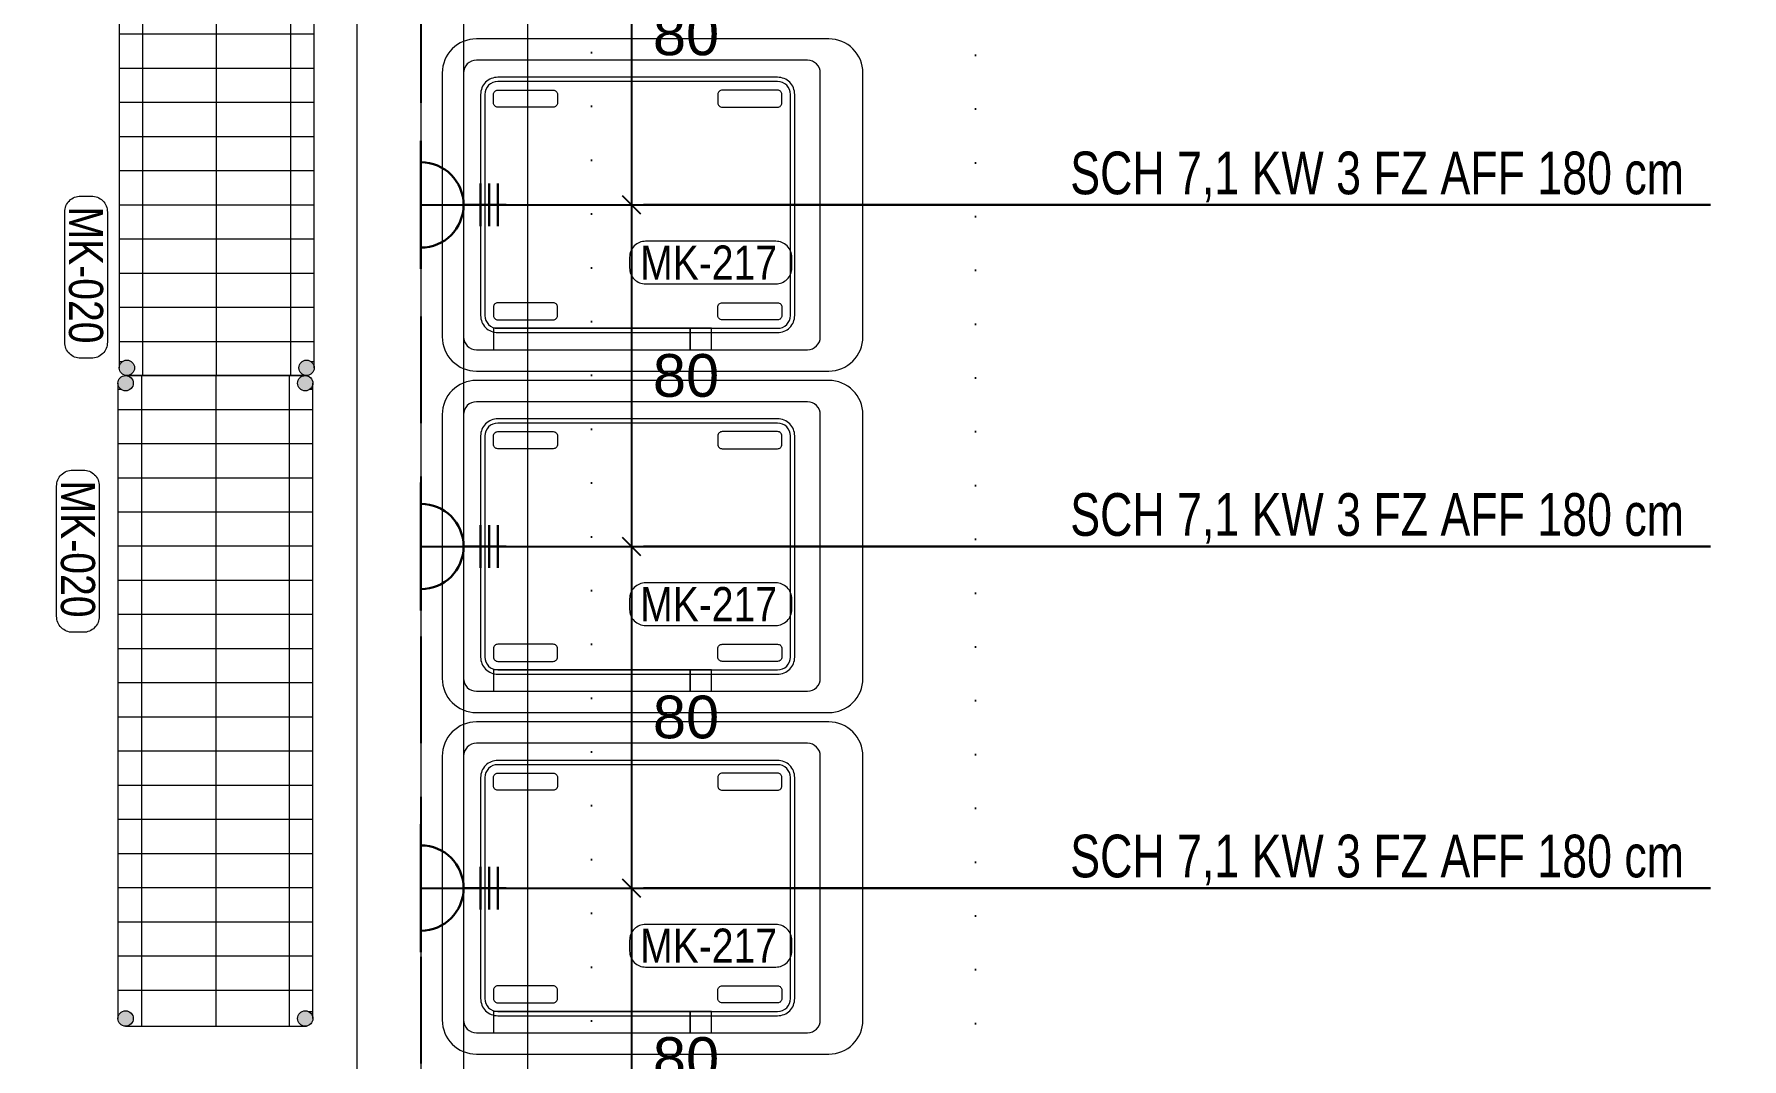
# Model space of a CAD drawing. Extents: x -5598 to 26293, y -3808 to 13850.
# Drawn here: x -300.6 to 99.5, y 5026.1 to 5266.1 of the extents above; entities that cross this region are included whole.
import ezdxf
from ezdxf.enums import TextEntityAlignment as Align

# ---------------------------------------------------------------- set-up
doc = ezdxf.new("R2010")
doc.units = 0
doc.header["$LTSCALE"] = 100
doc.header["$MEASUREMENT"] = 0
doc.linetypes.add('( Hidden )', pattern=[0.375, 0.25, -0.125])
doc.linetypes.add('DOT', pattern=[0.25, 0, -0.25])
for name, color, linetype, lineweight in [('AD', 5, 'Continuous', 9), ('AK', 7, 'Continuous', 15), ('AP', 6, 'Continuous', 15), ('Y-DUVAR GAZBETON', 161, 'Continuous', 20)]:
    doc.layers.add(name, color=color, linetype=linetype, lineweight=lineweight)
for name, color, linetype in [('IZ', 7, 'Continuous'), ('KOLON', 7, 'Continuous'), ('OLCU DIS', 7, 'Continuous')]:
    doc.layers.add(name, color=color, linetype=linetype)
doc.layers.add('MAKPA ELEKTRIK', color=7, linetype='Continuous', lineweight=30, true_color=0x93039a)
doc.styles.add('MAKPA TESISAT', font='arial.ttf', dxfattribs={"height": 10})
doc.styles.add('olcu', font='romans.shx', dxfattribs={"width": 0.5})
doc.styles.add('POZ TEXT', font='ARIALN.TTF', dxfattribs={"height": 8})
doc.dimstyles.new('1-200', dxfattribs={"dimtxt": 40, "dimasz": 2, "dimexe": 0, "dimexo": 0, "dimgap": 10, "dimtad": 1, "dimdec": 4, "dimrnd": 0.1, "dimzin": 9, "dimdsep": 46, "dimtxsty": 'olcu', "dimblk1": 'SOL', "dimblk2": 'SAG', "dimsah": 1, "dimcen": 0, "dimse1": 1, "dimse2": 1, "dimclre": 13, "dimadec": 0, "dimazin": 0, "dimtfac": 1, "dimtdec": 4, "dimtix": 1, "dimtmove": 2, "dimatfit": 2, "dimldrblk": 'SOL', "dimfxl": 0, "dimtolj": 1, "dimarcsym": 0})
doc.dimstyles.new('MAKPA TESISAT DIM', dxfattribs={"dimscale": 0.7, "dimtxt": 12, "dimasz": 6, "dimexe": 4, "dimexo": 0, "dimgap": 8, "dimtad": 2, "dimtih": 1, "dimtoh": 1, "dimdec": 0, "dimrnd": 5, "dimzin": 0, "dimdsep": 46, "dimtxsty": 'MAKPA TESISAT', "dimblk1": 'OBLIQUE', "dimblk2": 'OBLIQUE', "dimsah": 1, "dimcen": 0, "dimdle": 3, "dimclrd": 256, "dimclre": 256, "dimclrt": 256, "dimadec": 0, "dimazin": 0, "dimtfac": 1, "dimtdec": 0, "dimtix": 1, "dimtofl": 0, "dimtmove": 2, "dimatfit": 3, "dimldrblk": 'OBLIQUE', "dimfxl": 0, "dimtvp": 7, "dimtolj": 1, "dimtzin": 0, "dimarcsym": 0})

# ---------------------------------------------------------------- blocks, each defined once
blk = doc.blocks.new('TASIYICI SISTEM (1.BODRUM KAT)')
at = {"layer": 'IZ', "color": 8, "linetype": '( Hidden )'}
blk.add_lwpolyline([(-5890, -10120), (-6490, -10120), (-6490, -4715), (-6490, -60), (-6090, -60), (-6090, -5485), (-6220, -5485), (-6220, -6445), (-6090, -6445), (-6090, -7605), (-5990, -7605), (-5990, -7750), (-5890, -7750)], close=True, dxfattribs=at)
at = {"layer": 'IZ', "color": 9, "linetype": 'DOT', "ltscale": 0.5}
blk.add_lwpolyline([(-5960, -6970), (-6050, -6970), (-6050, -7525), (-5960, -7525)], close=True, dxfattribs=at)
blk = doc.blocks.new('SOL')
at = {"color": 0}
for p, q in [((0, 30), (0, -6.96)), ((7.58, 0), (-6.97, 0))]:
    blk.add_line(p, q, dxfattribs=at)
blk.add_circle((0, 0), 3, dxfattribs=at)
blk = doc.blocks.new('SAG')
at = {"color": 0}
for p, q in [((0, -30), (0, 6.96)), ((7.58, 0), (-6.97, 0))]:
    blk.add_line(p, q, dxfattribs=at)
blk.add_circle((0, 0), 3, dxfattribs=at)
blk = doc.blocks.new('*D332')
at = {"layer": 'OLCU DIS', "color": 0, "lineweight": -2, "transparency": 16777216}
blk.add_line((21268, -935), (-2968, -935), dxfattribs=at)
at = {"layer": 'OLCU DIS', "color": 0, "lineweight": -2, "transparency": 16777216, "xscale": 2, "yscale": 2, "zscale": 2, "rotation": 180}
blk.add_blockref('SAG', (-2970, -935), dxfattribs=at)
at = {"layer": 'OLCU DIS', "color": 0, "lineweight": -2, "transparency": 16777216, "xscale": 2, "yscale": 2, "zscale": 2}
blk.add_blockref('SOL', (21270, -935), dxfattribs=at)
at = {"layer": 'OLCU DIS', "color": 0, "transparency": 16777216, "insert": (9295.64, -905), "char_height": 40, "attachment_point": 5, "style": 'olcu'}
blk.add_mtext('\\A1;24240', dxfattribs=at)
blk = doc.blocks.new('46x152')
at = {"layer": 'AD'}
h = blk.add_hatch(color=2, dxfattribs=at)
h.paths.add_polyline_path([(19.1, 150.6, 1), (22.7, 150.6, 1)])
h.paths.add_polyline_path([(-23, 150.6, 1), (-19.4, 150.6, 1)])
h.paths.add_polyline_path([(-23, 1.8, 1), (-19.4, 1.8, 1)])
h.paths.add_polyline_path([(22.7, 1.8, 1), (19.1, 1.8, 1)])
at = {"layer": 'AD', "color": 2}
blk.add_line((0, 0), (0, 152.4), dxfattribs=at)
for points in [[(21.2, 152.4), (-21.2, 152.4)], [(-17.5, 152.4), (-17.5, 0)], [(17.2, 0), (17.2, 152.4)], [(-22.93, 151.1), (-23, 151.1)], [(-23, 150.6), (-23, 1.8)], [(-22.19, 149.1), (-23, 149.1)], [(-22.19, 149.1), (-23, 149.1)], [(22.7, 149.1), (21.89, 149.1)], [(22.7, 149.1), (21.89, 149.1)], [(22.7, 151.1), (22.63, 151.1)], [(22.7, 1.8), (22.7, 150.6)], [(22.7, 144.4), (-23, 144.4)], [(22.7, 144.4), (-23, 144.4)], [(22.7, 136.4), (-23, 136.4)], [(22.7, 136.4), (-23, 136.4)], [(22.7, 128.4), (-23, 128.4)], [(22.7, 128.4), (-23, 128.4)], [(22.7, 120.4), (-23, 120.4)], [(22.7, 120.4), (-23, 120.4)], [(22.7, 112.4), (-23, 112.4)], [(22.7, 112.4), (-23, 112.4)], [(22.7, 104.4), (-23, 104.4)], [(22.7, 104.4), (-23, 104.4)], [(22.7, 96.4), (-23, 96.4)], [(22.7, 96.4), (-23, 96.4)], [(22.7, 88.4), (-23, 88.4)], [(22.7, 88.4), (-23, 88.4)], [(22.7, 80.4), (-23, 80.4)], [(22.7, 80.4), (-23, 80.4)], [(22.7, 72.4), (-23, 72.4)], [(22.7, 72.4), (-23, 72.4)], [(22.7, 64.4), (-23, 64.4)], [(22.7, 64.4), (-23, 64.4)], [(22.7, 56.4), (-23, 56.4)], [(22.7, 56.4), (-23, 56.4)], [(22.7, 48.4), (-23, 48.4)], [(22.7, 48.4), (-23, 48.4)], [(22.7, 40.4), (-23, 40.4)], [(22.7, 40.4), (-23, 40.4)], [(22.7, 32.4), (-23, 32.4)], [(22.7, 32.4), (-23, 32.4)], [(22.7, 24.4), (-23, 24.4)], [(22.7, 24.4), (-23, 24.4)], [(22.7, 16.4), (-23, 16.4)], [(22.7, 8.4), (-23, 8.4)], [(-22.95, 1.4), (-23, 1.4)], [(-21.2, 0), (21.2, 0)], [(22.7, 3.4), (21.72, 3.4)], [(22.7, 1.4), (22.65, 1.4)]]:
    blk.add_lwpolyline(points, dxfattribs=at)
for centre in [(-21.2, 150.6), (20.9, 150.6), (-21.2, 1.8), (20.9, 1.8)]:
    blk.add_circle(centre, 1.8, dxfattribs=at)
blk = doc.blocks.new('POZ_X')
at = {"layer": 'AP'}
blk.add_lwpolyline([(12.75, 10), (-17.75, 10, 0.414214), (-21.5, 6.25), (-21.5, 3.75, 0.414214), (-17.75, 0), (12.75, 0, 0.414214), (16.5, 3.75), (16.5, 6.25, 0.414214)], format="xyb", close=True, dxfattribs=at)
at = {"layer": 'AP', "style": 'POZ TEXT'}
blk.add_attdef('POZ_NO', text='', height=8, dxfattribs=at).set_placement((-3, 5), align=Align.MIDDLE_CENTER)
at = {"layer": 'AP', "style": 'POZ TEXT', "flags": 1}
blk.add_attdef('URUN_ADI', text='', height=7, dxfattribs=at).set_placement((-3, -4.34), align=Align.MIDDLE_CENTER)
blk = doc.blocks.new('RTS')
at = {"layer": 'AD'}
for points in [[(82.6, 13), (82.6, 64.8, 0.414214), (78.6, 68.8), (13, 68.8, 0.414214), (9, 64.8), (9, 13, 0.414214), (13, 9), (78.6, 9, 0.414214)], [(81.6, 13), (81.6, 64.8, 0.414214), (78.6, 67.8), (13, 67.8, 0.414214), (10, 64.8), (10, 13, 0.414214), (13, 10), (78.6, 10, 0.414214)], [(13, 65.8), (26, 65.8, -0.414214), (27, 64.8), (27, 62.8, -0.414214), (26, 61.8), (13, 61.8, -0.414214), (12, 62.8), (12, 64.8, -0.414214)], [(78.6, 65.8), (65.6, 65.8, 0.414214), (64.6, 64.8), (64.6, 62.8, 0.414214), (65.6, 61.8), (78.6, 61.8, 0.414214), (79.6, 62.8), (79.6, 64.8, 0.414214)], [(13, 12), (26, 12, 0.414214), (27, 13), (27, 15, 0.414214), (26, 16), (13, 16, 0.414214), (12, 15), (12, 13, 0.414214)], [(78.6, 12), (65.6, 12, -0.414214), (64.6, 13), (64.6, 15, -0.414214), (65.6, 16), (78.6, 16, -0.414214), (79.6, 15), (79.6, 13, -0.414214)]]:
    blk.add_lwpolyline(points, format="xyb", close=True, dxfattribs=at)
for points in [[(12, 5), (58.1, 5), (58.1, 10), (12, 10)], [(58.1, 5), (63.1, 5), (63.1, 10), (58.1, 10)]]:
    blk.add_lwpolyline(points, close=True, dxfattribs=at)
at = {"layer": 'AK'}
for points in [[(98.6, 8), (98.6, 69.8, 0.414214), (90.6, 77.8), (8, 77.8, 0.414214), (0, 69.8), (0, 8, 0.414214), (8, 0), (90.6, 0, 0.414214)], [(88.6, 8), (88.6, 69.8, 0.414214), (85.6, 72.8), (8, 72.8, 0.414214), (5, 69.8), (5, 8, 0.414214), (8, 5), (85.6, 5, 0.414214)]]:
    blk.add_lwpolyline(points, format="xyb", close=True, dxfattribs=at)
blk = doc.blocks.new('3FZ PRZ')
at = {"layer": 'MAKPA ELEKTRIK'}
for p, q in [((-121657.3, 321968.7), (-121357.3, 321968.7)), ((-121357.3, 321968.7), (-121657.3, 321968.7)), ((-121507.3, 321868.7), (-121507.3, 321768.7)), ((-121507.3, 321768.7), (-121507.3, 321868.7)), ((-121457.3, 321828.7), (-121557.3, 321828.7)), ((-121457.3, 321808.7), (-121557.3, 321808.7)), ((-121457.3, 321788.7), (-121557.3, 321788.7))]:
    blk.add_line(p, q, dxfattribs=at)
blk.add_arc((-121507.3, 321968.7), 100, 180, 0, dxfattribs=at)
blk = doc.blocks.new('_OBLIQUE')
at = {"color": 0, "linetype": 'ByBlock', "lineweight": -2}
blk.add_line((-0.5, -0.5), (0.5, 0.5), dxfattribs=at)
blk = doc.blocks.new('*D969')
at = {"layer": 'MAKPA ELEKTRIK', "lineweight": -2, "transparency": 16777216}
for p, q in [((-160.63, 5308.2), (-160.63, 5224)), ((-210, 5306.1), (-157.83, 5306.1)), ((-210, 5226.1), (-157.83, 5226.1))]:
    blk.add_line(p, q, dxfattribs=at)
at = {"layer": 'MAKPA ELEKTRIK', "lineweight": -2, "transparency": 16777216, "xscale": 4.199999999999998, "yscale": 4.199999999999998, "zscale": 4.199999999999998}
for p, rotation in [((-160.63, 5306.1), 90), ((-160.63, 5226.1), 270)]:
    blk.add_blockref('_OBLIQUE', p, dxfattribs=dict(at, rotation=rotation))
at = {"layer": 'MAKPA ELEKTRIK', "transparency": 16777216, "insert": (-147.87, 5266.1), "char_height": 10, "attachment_point": 5, "style": 'MAKPA TESISAT'}
blk.add_mtext('\\A1;80', dxfattribs=at)
blk = doc.blocks.new('*D970')
at = {"layer": 'MAKPA ELEKTRIK', "lineweight": -2, "transparency": 16777216}
for p, q in [((-160.63, 5228.2), (-160.63, 5144)), ((-210, 5226.1), (-157.83, 5226.1)), ((-210, 5146.1), (-157.83, 5146.1))]:
    blk.add_line(p, q, dxfattribs=at)
at = {"layer": 'MAKPA ELEKTRIK', "lineweight": -2, "transparency": 16777216, "xscale": 4.199999999999998, "yscale": 4.199999999999998, "zscale": 4.199999999999998}
for p, rotation in [((-160.63, 5226.1), 90), ((-160.63, 5146.1), 270)]:
    blk.add_blockref('_OBLIQUE', p, dxfattribs=dict(at, rotation=rotation))
at = {"layer": 'MAKPA ELEKTRIK', "transparency": 16777216, "insert": (-147.87, 5186.1), "char_height": 10, "attachment_point": 5, "style": 'MAKPA TESISAT'}
blk.add_mtext('\\A1;80', dxfattribs=at)
blk = doc.blocks.new('*D971')
at = {"layer": 'MAKPA ELEKTRIK', "lineweight": -2, "transparency": 16777216}
for p, q in [((-160.63, 5148.2), (-160.63, 5064)), ((-210, 5146.1), (-157.83, 5146.1)), ((-210, 5066.1), (-157.83, 5066.1))]:
    blk.add_line(p, q, dxfattribs=at)
at = {"layer": 'MAKPA ELEKTRIK', "lineweight": -2, "transparency": 16777216, "xscale": 4.199999999999998, "yscale": 4.199999999999998, "zscale": 4.199999999999998}
for p, rotation in [((-160.63, 5146.1), 90), ((-160.63, 5066.1), 270)]:
    blk.add_blockref('_OBLIQUE', p, dxfattribs=dict(at, rotation=rotation))
at = {"layer": 'MAKPA ELEKTRIK', "transparency": 16777216, "insert": (-147.87, 5106.1), "char_height": 10, "attachment_point": 5, "style": 'MAKPA TESISAT'}
blk.add_mtext('\\A1;80', dxfattribs=at)
blk = doc.blocks.new('*D972')
at = {"layer": 'MAKPA ELEKTRIK', "lineweight": -2, "transparency": 16777216}
for p, q in [((-160.63, 5068.2), (-160.63, 4984)), ((-210, 5066.1), (-157.83, 5066.1)), ((-210, 4986.1), (-157.83, 4986.1))]:
    blk.add_line(p, q, dxfattribs=at)
at = {"layer": 'MAKPA ELEKTRIK', "lineweight": -2, "transparency": 16777216, "xscale": 4.199999999999998, "yscale": 4.199999999999998, "zscale": 4.199999999999998}
for p, rotation in [((-160.63, 5066.1), 90), ((-160.63, 4986.1), 270)]:
    blk.add_blockref('_OBLIQUE', p, dxfattribs=dict(at, rotation=rotation))
at = {"layer": 'MAKPA ELEKTRIK', "transparency": 16777216, "insert": (-147.87, 5026.1), "char_height": 10, "attachment_point": 5, "style": 'MAKPA TESISAT'}
blk.add_mtext('\\A1;80', dxfattribs=at)

msp = doc.modelspace()

# ---------------------------------------------------------------- linework, layer by layer
at = {"layer": 'MAKPA ELEKTRIK'}
for p, q in [((-57.82696, 5226.1), (-157.82696, 5226.1)), ((-57.82696, 5226.1), (92.17304, 5226.1)), ((-57.82696, 5146.1), (-157.82696, 5146.1)), ((-57.82696, 5146.1), (92.17304, 5146.1)), ((-57.82696, 5066.1), (-157.82696, 5066.1)), ((-57.82696, 5066.1), (92.17304, 5066.1))]:
    msp.add_line(p, q, dxfattribs=at)
at = {"layer": 'Y-DUVAR GAZBETON'}
for points in [[(-225, 5350), (-225, 4795)], [(-210, 5350), (-210, 4795)], [(-200, 5350), (-200, 4795)], [(-185, 5350), (-185, 4795)]]:
    msp.add_lwpolyline(points, dxfattribs=at)

# ---------------------------------------------------------------- block references
at = {"layer": 'AK', "rotation": 180}
msp.add_blockref('46x152', (-258, 5338.54197), dxfattribs=at)
at = {"layer": 'AK'}
for name, p in [('RTS', (-205, 5187.2)), ('46x152', (-258, 5033.74197)), ('RTS', (-205, 5107.2)), ('RTS', (-205, 5027.2))]:
    msp.add_blockref(name, p, dxfattribs=at)
at = {"layer": 'AP', "ltscale": 6}
ref = msp.add_blockref('POZ_X', (-283.47056, 5206.68682), dxfattribs=dict(at, xscale=-1, rotation=90))
ref.add_attrib('POZ_NO', 'MK-020', dxfattribs={"height": 8, "rotation": 270, "style": 'POZ TEXT'}).set_placement((-288.47056, 5209.68682), align=Align.MIDDLE_CENTER)
for p in [(-139.58939, 5207.59328), (-139.58939, 5127.59328), (-139.58939, 5047.59328)]:
    msp.add_blockref('POZ_X', p, dxfattribs=at).add_auto_attribs({'POZ_NO': 'MK-217'})
ref = msp.add_blockref('POZ_X', (-285.36016, 5142.5), dxfattribs=dict(at, xscale=-1, rotation=90))
ref.add_attrib('POZ_NO', 'MK-020', dxfattribs={"height": 8, "rotation": 270, "style": 'POZ TEXT'}).set_placement((-290.36016, 5145.5), align=Align.MIDDLE_CENTER)
at = {"layer": 'KOLON'}
msp.add_blockref('TASIYICI SISTEM (1.BODRUM KAT)', (5880, 12320), dxfattribs=at)
at = {"layer": 'MAKPA ELEKTRIK', "xscale": -0.1, "yscale": 0.1, "zscale": 0.1, "rotation": 90}
for p in [(31986.86704, -6924.62952), (31986.86704, -7004.62952), (31986.86704, -7084.62952)]:
    msp.add_blockref('3FZ PRZ', p, dxfattribs=at)

# ---------------------------------------------------------------- texts
at = {"layer": 'MAKPA ELEKTRIK', "style": 'MAKPA TESISAT', "width": 0.75}
for p in [(-57.82696, 5228.6), (-57.82696, 5148.6), (-57.82696, 5068.6)]:
    msp.add_text('SCH 7,1 KW 3 FZ AFF 180 cm', height=10.00188, dxfattribs=at).set_placement(p)

# ---------------------------------------------------------------- dimensions: what is measured, and where the dimension line sits
at = {"layer": 'MAKPA ELEKTRIK'}
for base, p1, p2, picture, middle in [((-160.62696, 5226.1), (-210, 5306.1), (-210, 5226.1), '*D969', (-147.87484, 5266.1)), ((-160.62696, 5146.1), (-210, 5226.1), (-210, 5146.1), '*D970', (-147.87484, 5186.1)), ((-160.62696, 5066.1), (-210, 5146.1), (-210, 5066.1), '*D971', (-147.87484, 5106.1)), ((-160.62696, 4986.1), (-210, 5066.1), (-210, 4986.1), '*D972', (-147.87484, 5026.1))]:
    dim = msp.add_linear_dim(base=base, p1=p1, p2=p2, angle=90, dimstyle='MAKPA TESISAT DIM', override={"dimfxl": 0}, dxfattribs=at)
    dim.commit()
    dim.dimension.update_dxf_attribs({"geometry": picture, "text_midpoint": middle})
at = {"layer": 'OLCU DIS', "color": 7}
dim = msp.add_linear_dim(base=(-2970, -935), p1=(21270, -635), p2=(-2970, 7535), dimstyle='1-200', dxfattribs=at)
dim.commit()
dim.dimension.update_dxf_attribs({"geometry": '*D332', "text_midpoint": (9295.63768, -905), "dimtype": 160})

doc.saveas('drawing.dxf')
